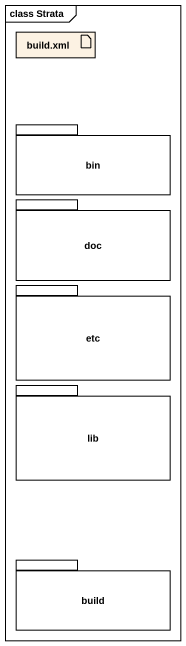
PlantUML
@startuml
mainframe class Strata
artifact "build.xml" as build_xml
package bin {
}
package doc {
}
package etc {
}
package lib {
}
package build {
}
@enduml
